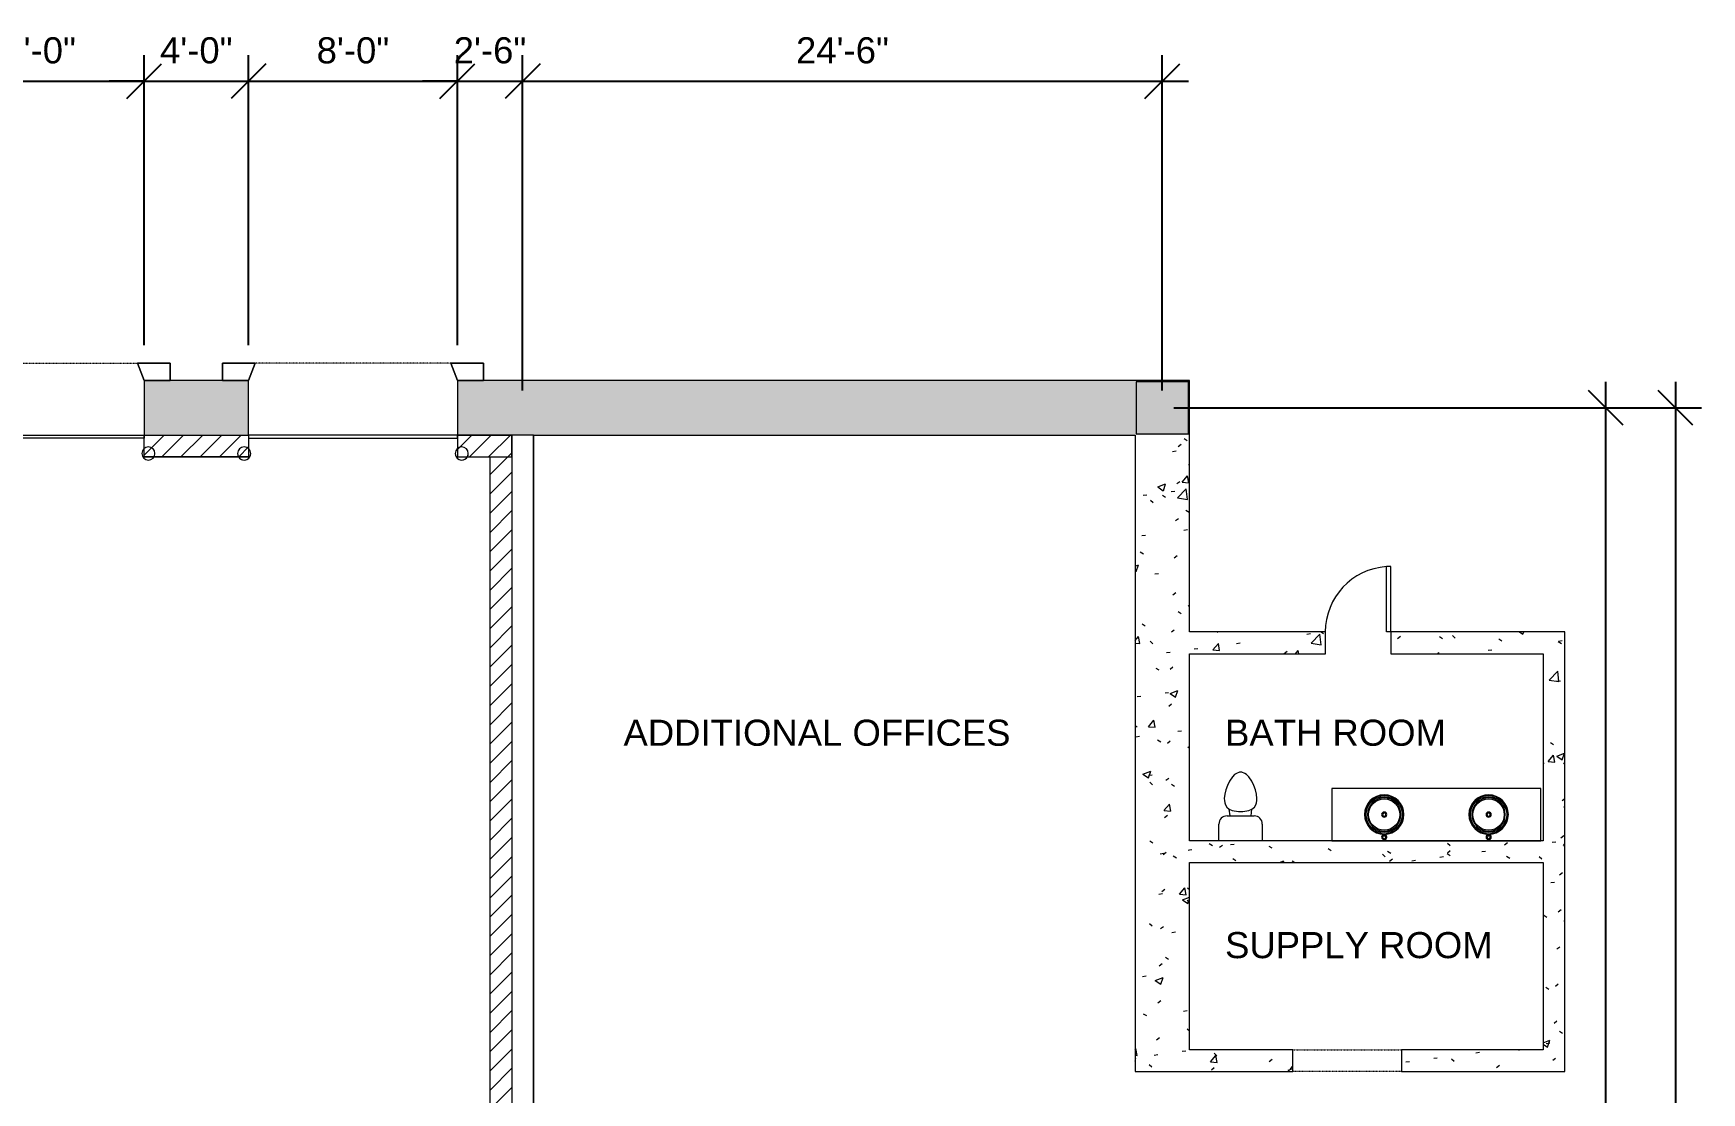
# Model space of a CAD drawing. Header units: inches. Extents: x 1913 to 24953, y -2945 to 1064.
# Drawn here: x 15982 to 16749, y 255 to 741 of the extents above; entities that cross this region are included whole.
import ezdxf

# ---------------------------------------------------------------- set-up
doc = ezdxf.new("R2010")
doc.units = ezdxf.units.IN
doc.header["$MEASUREMENT"] = 0
doc.linetypes.add('Overhead', pattern=[0.15625, 0.09375, -0.0625])
doc.linetypes.add('Overhead 1_16_', pattern=[0.101562, 0.0625, -0.039062])
for name, color, linetype, lineweight in [('A-ANNO-DIMS', 211, 'Continuous', 9), ('A-COLS', 52, 'Continuous', 9), ('A-DOOR', 31, 'Continuous', 13), ('A-FLOR-OVHD', 1, 'Overhead 1_16_', 9), ('A-GENM', 13, 'Continuous', 9), ('A-WALL', 113, 'Continuous', 13), ('A-WALL-PATT', 111, 'Continuous', 50), ('G-ANNO-TEXT', 231, 'Continuous', 9), ('P-SANR-FIXT', 6, 'Continuous', 9)]:
    doc.layers.add(name, color=color, linetype=linetype, lineweight=lineweight)
doc.styles.add('Arial', font='arial.ttf', dxfattribs={"height": 12})
doc.dimstyles.new('Linear_-_3_32__Arial', dxfattribs={"dimscale": 12, "dimtxt": 12.243113, "dimasz": 1.333333, "dimexe": 1, "dimexo": 0.666667, "dimgap": 0.666667, "dimtad": 1, "dimdec": 5, "dimrnd": 0.03125, "dimzin": 1, "dimdsep": 46, "dimlunit": 4, "dimtxsty": 'Arial', "dimblk1": 'OBLIQUE', "dimblk2": 'OBLIQUE', "dimsah": 1, "dimcen": 0.09, "dimdle": 1, "dimazin": 0, "dimtfac": 1, "dimtdec": 4, "dimtix": 1, "dimtmove": 0, "dimatfit": 3, "dimfxl": 1, "dimtvp": 1, "dimtfill": 1, "dimfrac": 2, "dimtolj": 1, "dimtzin": 0, "dimarcsym": 2})
pattern_1 = [(50, (15633.552, 194.942), (36.72335, -3.213), [3.84, -42.24]), (355, (15633.552, 194.94), (-7.1044, 38.5127), [3.072, -33.792]), (100.451, (15636.612, 194.674), (29.6202, 35.2996), [3.263, -35.898]), (46.184, (15633.552, 205.18), (54.6425, -8.4752), [5.76, -63.36]), (96.636, (15638.106, 204.476), (47.854, 49.8752), [4.895, -53.848]), (351.184, (15633.55, 205.18), (47.8553, 49.8749), [4.608, -50.688]), (21, (15638.672, 202.622), (30.5613, -20.614), [3.84, -42.24]), (326, (15638.672, 202.62), (12.4577, 37.1283), [3.072, -33.792]), (71.451, (15641.22, 200.904), (43.02, 16.5135), [3.263, -35.898]), (37.5, (15633.552, 194.942), (0.6228, 17.04428), [1.69, -31.693, 1.69, -32.614, -33.92]), (37.5, (15633.552, 194.942), (0.6228, 17.04428), [-67.686, 1.69, -32.23]), (7.5, (15633.552, 194.942), (13.4694, 20.19387), [1.69, -17.869, 1.69, -30.925, -12.928]), (7.5, (15633.552, 194.942), (13.4694, 20.19387), [-52.173, 1.69, -11.238]), (327.5, (15622.134, 194.942), (27.33168, -1.15522), [1.69, -11.11, 1.69, -38.246, -52.992]), (327.5, (15622.134, 194.942), (27.33168, -1.15522), [-52.736, 1.69, -51.302]), (317.5, (15617.014, 194.942), (29.85903, 5.125), [1.69, -14.95, 1.69, -24.832, -37.632]), (317.5, (15617.014, 194.942), (29.85903, 5.125), [-43.162, 1.69, -35.942])]

# ---------------------------------------------------------------- blocks, each defined once
blk = doc.blocks.new('Sectional_Overhead_Dock_Door_and_Seal_3876 - 9_-0_W x 10_-0_H-485933-FloorPlan')
at = {"layer": 'A-DOOR', "lineweight": 20}
for p, q in [((48, 14), (-48, 14)), ((-48, 14), (-48, 12.5)), ((-48, 12.5), (48, 12.5)), ((48, 12.5), (48, 14))]:
    blk.add_line(p, q, dxfattribs=at)
at = {"layer": 'A-DOOR'}
for p, q in [((-60, -12.5), (-48, -12.5)), ((-60, -20.5), (-60, -12.5)), ((-60, -12.5), (-60, -20.5)), ((-48, -12.5), (-60, -12.5)), ((-60, -12.5), (-60, -12.5)), ((-48, -12.5), (-45, -20.5)), ((-45, -20.5), (-48, -12.5)), ((-48, -12.5), (-48, -12.5)), ((45, -20.5), (48, -12.5)), ((48, -12.5), (45, -20.5)), ((48, -12.5), (60, -12.5)), ((60, -12.5), (48, -12.5)), ((48, -12.5), (48, -12.5)), ((60, -12.5), (60, -20.5)), ((60, -20.5), (60, -12.5)), ((60, -12.5), (60, -12.5)), ((-45, -20.5), (-60, -20.5)), ((-60, -20.5), (-45, -20.5)), ((-60, -20.5), (-60, -20.5)), ((-45, -20.5), (-45, -20.5)), ((60, -20.5), (45, -20.5)), ((45, -20.5), (60, -20.5)), ((45, -20.5), (45, -20.5)), ((60, -20.5), (60, -20.5))]:
    blk.add_line(p, q, dxfattribs=at)
at = {"layer": 'A-DOOR', "linetype": 'Overhead'}
blk.add_line((-45, -20.5), (45, -20.5), dxfattribs=at)
at = {"layer": 'A-DOOR'}
for centre, start, end in [((-50, 21), 0, 180), ((-50, 21), 0, 180), ((-50, 21), 360, 180), ((50, 21), 0, 180), ((50, 21), 0, 180), ((50, 21), 360, 180), ((-50, 21), 180, 0), ((-50, 21), 180, 360), ((-50, 21), 180, 360), ((50, 21), 180, 0), ((50, 21), 180, 360), ((50, 21), 180, 360)]:
    blk.add_arc(centre, 3, start, end, dxfattribs=at)
blk = doc.blocks.new('Single-Flush - 30_ x 80_-480269-FloorPlan')
at = {"layer": 'A-DOOR', "lineweight": 20}
for p, q in [((13, 5), (13, 35)), ((15, 35), (13, 35)), ((15, 5), (15, 35)), ((15, 5), (13, 5))]:
    blk.add_line(p, q, dxfattribs=at)
at = {"layer": 'A-DOOR', "lineweight": 9}
blk.add_arc((15, 5), 30.07, 93.81407, 180, dxfattribs=at)
blk = doc.blocks.new('Specialty_Sinks_and_Vanity_15366 - 8_-0_ x 2_-0_ x 2_-10_ Double-Sink Vanity-480311-FloorPlan')
at = {"layer": 'A-GENM'}
for p, q in [((48, 29), (-48, 29)), ((-48, 29), (-48, 5)), ((-48, 29), (-48, 29)), ((48, 5), (48, 29)), ((48, 29), (48, 29)), ((-48, 5), (48, 5)), ((-48, 5), (-48, 5)), ((-24.49, 7.13), (-24.49, 7.39)), ((-24.45, 7.13), (-24.49, 7.13)), ((-24.45, 7.13), (-24.45, 7.41)), ((-24.43, 7.13), (-24.45, 7.13)), ((-24.43, 7.13), (-24.43, 7.43)), ((-24.31, 7.13), (-24.43, 7.13)), ((-24.42, 7.13), (-24.42, 7.44)), ((-24.37, 7.13), (-24.42, 7.13)), ((-24.39, 7.13), (-24.39, 7.45)), ((-24.37, 7.46), (-24.37, 7.13)), ((-24.32, 7.13), (-24.37, 7.13)), ((-24.35, 7.13), (-24.35, 7.48)), ((-24.32, 7.13), (-24.32, 7.49)), ((-24.31, 7.13), (-24.31, 7.49)), ((-24.29, 7.13), (-24.31, 7.13)), ((-24.3, 5.95), (-24.3, 5.95)), ((-24.3, 5.86), (-24.3, 5.86)), ((-24.29, 7.13), (-24.29, 7.5)), ((-24.25, 7.13), (-24.29, 7.13)), ((-24.26, 5.98), (-24.26, 5.98)), ((-24.25, 7.51), (-24.25, 7.51)), ((-24.25, 7.13), (-24.25, 7.51)), ((-24.25, 7.51), (-24.25, 7.13)), ((-24.2, 7.13), (-24.25, 7.13)), ((-24.25, 7.13), (-24.25, 7.13)), ((-24.2, 7.53), (-24.2, 7.53)), ((-24.2, 7.13), (-24.2, 7.53)), ((-24.2, 7.13), (-24.2, 7.53)), ((-24.17, 7.13), (-24.2, 7.13)), ((-24.2, 7.13), (-24.2, 7.13)), ((-24.17, 7.54), (-24.17, 7.54)), ((-24.17, 7.13), (-24.17, 7.54)), ((-24.17, 7.13), (-24.17, 7.54)), ((-24.11, 7.13), (-24.17, 7.13)), ((-24.17, 7.13), (-24.17, 7.13)), ((-24.11, 7.55), (-24.11, 7.55)), ((-24.11, 7.13), (-24.11, 7.55)), ((-24.11, 7.13), (-24.11, 7.13)), ((-24.08, 7.55), (-24.08, 7.55)), ((-24.08, 7.13), (-24.08, 7.55)), ((-23.94, 7.13), (-24.08, 7.13)), ((-24.08, 7.13), (-24.08, 7.13)), ((-23.97, 7.55), (-23.97, 7.55)), ((-23.97, 7.13), (-23.97, 7.13)), ((-23.94, 7.55), (-23.94, 7.55)), ((-23.94, 7.13), (-23.94, 7.55)), ((-23.94, 7.13), (-23.94, 7.13)), ((-23.91, 7.55), (-23.91, 7.55)), ((-23.91, 7.55), (-23.91, 7.55)), ((-23.91, 7.55), (-23.91, 7.55)), ((-23.91, 7.55), (-23.91, 7.13)), ((-23.91, 7.13), (-23.91, 7.55)), ((-23.91, 7.13), (-23.91, 7.55)), ((-23.91, 7.13), (-23.91, 7.13)), ((-23.8, 7.13), (-23.91, 7.13)), ((-23.91, 7.13), (-23.91, 7.13)), ((-23.8, 7.13), (-23.91, 7.13)), ((-23.91, 7.13), (-23.91, 7.13)), ((-23.77, 7.13), (-23.91, 7.13)), ((-23.8, 7.53), (-23.8, 7.53)), ((-23.8, 7.53), (-23.8, 7.53)), ((-23.8, 7.13), (-23.8, 7.53)), ((-23.8, 7.13), (-23.8, 7.53)), ((-23.8, 7.13), (-23.8, 7.13)), ((-23.8, 7.13), (-23.8, 7.13)), ((-23.77, 7.52), (-23.77, 7.52)), ((-23.77, 7.13), (-23.77, 7.52)), ((-23.77, 7.13), (-23.77, 7.13)), ((-23.75, 5.95), (-23.75, 5.95)), ((-23.75, 5.86), (-23.75, 5.86)), ((-23.74, 7.51), (-23.74, 7.13)), ((-23.71, 7.5), (-23.71, 7.13)), ((-23.55, 7.13), (-23.62, 7.13)), ((-23.62, 7.13), (-23.62, 7.13)), ((-23.58, 7.13), (-23.62, 7.13)), ((-23.62, 7.13), (-23.62, 7.13)), ((-23.58, 7.44), (-23.58, 7.44)), ((-23.58, 7.13), (-23.58, 7.44)), ((-23.58, 7.13), (-23.58, 7.13)), ((-23.55, 7.42), (-23.55, 7.42)), ((-23.55, 7.42), (-23.55, 7.13)), ((-23.55, 7.13), (-23.55, 7.13)), ((23.51, 7.13), (23.51, 7.39)), ((23.55, 7.13), (23.51, 7.13)), ((23.55, 7.13), (23.55, 7.41)), ((23.57, 7.13), (23.55, 7.13)), ((23.57, 7.13), (23.57, 7.43)), ((23.69, 7.13), (23.57, 7.13)), ((23.58, 7.13), (23.58, 7.44)), ((23.63, 7.13), (23.58, 7.13)), ((23.61, 7.13), (23.61, 7.45)), ((23.63, 7.46), (23.63, 7.13)), ((23.68, 7.13), (23.63, 7.13)), ((23.65, 7.13), (23.65, 7.48)), ((23.68, 7.13), (23.68, 7.49)), ((23.69, 7.13), (23.69, 7.49)), ((23.71, 7.13), (23.69, 7.13)), ((23.7, 5.95), (23.7, 5.95)), ((23.7, 5.86), (23.7, 5.86)), ((23.71, 7.13), (23.71, 7.5)), ((23.75, 7.13), (23.71, 7.13)), ((23.74, 5.98), (23.74, 5.98)), ((23.75, 7.51), (23.75, 7.51)), ((23.75, 7.13), (23.75, 7.51)), ((23.75, 7.51), (23.75, 7.13)), ((23.8, 7.13), (23.75, 7.13)), ((23.75, 7.13), (23.75, 7.13)), ((23.8, 7.53), (23.8, 7.53)), ((23.8, 7.13), (23.8, 7.53)), ((23.8, 7.13), (23.8, 7.53)), ((23.83, 7.13), (23.8, 7.13)), ((23.8, 7.13), (23.8, 7.13)), ((23.83, 7.54), (23.83, 7.54)), ((23.83, 7.13), (23.83, 7.54)), ((23.83, 7.13), (23.83, 7.54)), ((23.89, 7.13), (23.83, 7.13)), ((23.83, 7.13), (23.83, 7.13)), ((23.89, 7.55), (23.89, 7.55)), ((23.89, 7.13), (23.89, 7.55)), ((23.89, 7.13), (23.89, 7.13)), ((23.92, 7.55), (23.92, 7.55)), ((23.92, 7.13), (23.92, 7.55)), ((24.06, 7.13), (23.92, 7.13)), ((23.92, 7.13), (23.92, 7.13)), ((24.03, 7.55), (24.03, 7.55)), ((24.03, 7.13), (24.03, 7.13)), ((24.06, 7.55), (24.06, 7.55)), ((24.06, 7.13), (24.06, 7.55)), ((24.06, 7.13), (24.06, 7.13)), ((24.09, 7.55), (24.09, 7.55)), ((24.09, 7.55), (24.09, 7.55)), ((24.09, 7.55), (24.09, 7.55)), ((24.09, 7.55), (24.09, 7.13)), ((24.09, 7.13), (24.09, 7.55)), ((24.09, 7.13), (24.09, 7.55)), ((24.09, 7.13), (24.09, 7.13)), ((24.2, 7.13), (24.09, 7.13)), ((24.09, 7.13), (24.09, 7.13)), ((24.2, 7.13), (24.09, 7.13)), ((24.09, 7.13), (24.09, 7.13)), ((24.23, 7.13), (24.09, 7.13)), ((24.2, 7.53), (24.2, 7.53)), ((24.2, 7.53), (24.2, 7.53)), ((24.2, 7.13), (24.2, 7.53)), ((24.2, 7.13), (24.2, 7.53)), ((24.2, 7.13), (24.2, 7.13)), ((24.2, 7.13), (24.2, 7.13)), ((24.23, 7.52), (24.23, 7.52)), ((24.23, 7.13), (24.23, 7.52)), ((24.23, 7.13), (24.23, 7.13)), ((24.25, 5.95), (24.25, 5.95)), ((24.25, 5.86), (24.25, 5.86)), ((24.26, 7.51), (24.26, 7.13)), ((24.29, 7.5), (24.29, 7.13)), ((24.45, 7.13), (24.38, 7.13)), ((24.38, 7.13), (24.38, 7.13)), ((24.42, 7.13), (24.38, 7.13)), ((24.38, 7.13), (24.38, 7.13)), ((24.42, 7.44), (24.42, 7.44)), ((24.42, 7.13), (24.42, 7.44)), ((24.42, 7.13), (24.42, 7.13)), ((24.45, 7.42), (24.45, 7.42)), ((24.45, 7.42), (24.45, 7.13)), ((24.45, 7.13), (24.45, 7.13)), ((48, 5), (48, 5))]:
    blk.add_line(p, q, dxfattribs=at)
at = {"layer": 'A-GENM', "lineweight": 20}
for p, q in [((-24.3, 5.95), (-24.3, 5.86)), ((-23.75, 5.86), (-23.75, 5.95)), ((23.7, 5.95), (23.7, 5.86)), ((24.25, 5.86), (24.25, 5.95))]:
    blk.add_line(p, q, dxfattribs=at)
at = {"layer": 'A-GENM', "flags": 128}
for points in [[(-24, 7.89), (-24.83, 7.54), (-25.14, 6.69), (-24.74, 5.88), (-24, 5.61)], [(-24, 5.61), (-23.17, 5.96), (-22.86, 6.81), (-23.26, 7.62), (-24, 7.89)], [(24, 7.89), (23.17, 7.54), (22.86, 6.69), (23.26, 5.88), (24, 5.61)], [(24, 5.61), (24.83, 5.96), (25.14, 6.81), (24.74, 7.62), (24, 7.89)], [(-24.45, 7.41), (-24.44, 7.42), (-24.43, 7.43)], [(-24.42, 7.44), (-24.4, 7.45), (-24.37, 7.46)], [(-24.37, 7.46), (-24.35, 7.48), (-24.32, 7.49)], [(-24.31, 7.49), (-24.3, 7.5), (-24.29, 7.5)], [(23.55, 7.41), (23.56, 7.42), (23.57, 7.43)], [(23.58, 7.44), (23.6, 7.45), (23.63, 7.46)], [(23.63, 7.46), (23.65, 7.48), (23.68, 7.49)], [(23.69, 7.49), (23.7, 7.5), (23.71, 7.5)]]:
    blk.add_lwpolyline(points, dxfattribs=at)
at = {"layer": 'A-GENM'}
for centre, radius, start, end in [((-24, 17.06), 8.78, 0, 180), ((-24, 17.06), 7.67, 360, 180), ((24, 17.06), 8.78, 0, 180), ((24, 17.06), 7.67, 360, 180), ((-24, 17.06), 8.78, 180, 360), ((-24, 17.06), 7.67, 180, 360), ((24, 17.06), 8.78, 180, 360), ((24, 17.06), 7.67, 180, 360), ((-24, 6.75), 1.18, 360, 180), ((24, 6.75), 1.18, 360, 180), ((-24, 6.75), 1.18, 180, 360), ((-24, 6.75), 0.805, 124.313, 127.29447), ((-24, 6.75), 0.805, 112.52953, 122.59973), ((-24, 6.75), 0.805, 108.42208, 110.99049), ((-24, 6.75), 0.805, 104.3583, 108.42208), ((-24, 6.75), 0.805, 102.05552, 104.3583), ((-24, 6.75), 0.805, 98.09586, 102.05552), ((-24, 6.75), 0.805, 90, 95.83731), ((-24, 6.75), 0.805, 85.78606, 90), ((-24, 6.75), 0.805, 73.27422, 83.53442), ((-24, 6.75), 0.805, 75.60142, 83.53442), ((-24, 6.75), 0.805, 75.60142, 83.53442), ((-24, 6.75), 0.805, 55.82864, 61.72932), ((-24, 6.75), 0.805, 58.49692, 61.72932), ((24, 6.75), 1.18, 180, 360), ((24, 6.75), 0.805, 124.313, 127.29447), ((24, 6.75), 0.805, 112.52953, 122.59973), ((24, 6.75), 0.805, 108.42208, 110.99049), ((24, 6.75), 0.805, 104.3583, 108.42208), ((24, 6.75), 0.805, 102.05552, 104.3583), ((24, 6.75), 0.805, 98.09586, 102.05552), ((24, 6.75), 0.805, 90, 95.83731), ((24, 6.75), 0.805, 85.78606, 90), ((24, 6.75), 0.805, 73.27422, 83.53442), ((24, 6.75), 0.805, 75.60142, 83.53442), ((24, 6.75), 0.805, 75.60142, 83.53442), ((24, 6.75), 0.805, 55.82864, 61.72932), ((24, 6.75), 0.805, 58.49692, 61.72932)]:
    blk.add_arc(centre, radius, start, end, dxfattribs=at)
at = {"layer": 'A-GENM', "lineweight": 20}
for centre, radius, start, end in [((-24, 6.75), 0.805, 90, 270), ((-24.27, 5.95), 0.03, 73.47523, 180.80022), ((-24.27, 5.86), 0.03, 180.78924, 257.81313), ((-24.02, 6.98), 1.18, 257.81313, 282.18687), ((-24.02, 6.76), 0.81, 253.18966, 286.80022), ((-24, 6.75), 0.805, 270, 90), ((-23.78, 5.95), 0.03, 359.19978, 106.80022), ((-23.78, 5.86), 0.03, 282.18687, 359.21076), ((24, 6.75), 0.805, 90, 270), ((23.73, 5.95), 0.03, 73.47523, 180.80022), ((23.73, 5.86), 0.03, 180.78924, 257.81313), ((23.98, 6.98), 1.18, 257.81313, 282.18687), ((23.98, 6.76), 0.81, 253.18966, 286.80022), ((24, 6.75), 0.805, 270, 90), ((24.22, 5.95), 0.03, 359.19978, 106.80022), ((24.22, 5.86), 0.03, 282.18687, 359.21076)]:
    blk.add_arc(centre, radius, start, end, dxfattribs=at)
at = {"layer": 'A-GENM'}
for points, knots in [([(-23.62, 7.46), (-23.63, 7.47), (-23.66, 7.48), (-23.68, 7.49), (-23.7, 7.5), (-23.71, 7.5), (-23.72, 7.5), (-23.73, 7.51), (-23.73, 7.51), (-23.74, 7.51), (-23.74, 7.51), (-23.74, 7.51), (-23.73, 7.51), (-23.73, 7.51), (-23.72, 7.51), (-23.72, 7.5), (-23.71, 7.5), (-23.7, 7.5), (-23.68, 7.49), (-23.66, 7.48), (-23.64, 7.47), (-23.62, 7.46)], [0, 0, 0, 0, 0.111111, 0.222222, 0.25, 0.277778, 0.333333, 0.388889, 0.444444, 0.479167, 0.513889, 0.548611, 0.583333, 0.618056, 0.652778, 0.6875, 0.722222, 0.756944, 0.791667, 0.861111, 1, 1, 1, 1]), ([(-23.62, 7.46), (-23.63, 7.46), (-23.65, 7.47), (-23.67, 7.48), (-23.68, 7.49), (-23.69, 7.49), (-23.69, 7.49), (-23.7, 7.5), (-23.7, 7.5), (-23.7, 7.5), (-23.71, 7.5), (-23.71, 7.5), (-23.7, 7.5), (-23.7, 7.5), (-23.7, 7.5), (-23.69, 7.49), (-23.69, 7.49), (-23.68, 7.49), (-23.68, 7.49), (-23.67, 7.48), (-23.65, 7.47), (-23.63, 7.47), (-23.62, 7.46)], [0, 0, 0, 0, 0.111111, 0.222222, 0.25, 0.277778, 0.333333, 0.361111, 0.388889, 0.444444, 0.479167, 0.513889, 0.548611, 0.583333, 0.618056, 0.652778, 0.6875, 0.722222, 0.756944, 0.791667, 0.861111, 1, 1, 1, 1]), ([(24.38, 7.46), (24.37, 7.47), (24.34, 7.48), (24.32, 7.49), (24.3, 7.5), (24.29, 7.5), (24.28, 7.5), (24.27, 7.51), (24.27, 7.51), (24.26, 7.51), (24.26, 7.51), (24.26, 7.51), (24.27, 7.51), (24.27, 7.51), (24.28, 7.51), (24.28, 7.5), (24.29, 7.5), (24.3, 7.5), (24.32, 7.49), (24.34, 7.48), (24.36, 7.47), (24.38, 7.46)], [0, 0, 0, 0, 0.111111, 0.222222, 0.25, 0.277778, 0.333333, 0.388889, 0.444444, 0.479167, 0.513889, 0.548611, 0.583333, 0.618056, 0.652778, 0.6875, 0.722222, 0.756944, 0.791667, 0.861111, 1, 1, 1, 1]), ([(24.38, 7.46), (24.37, 7.46), (24.35, 7.47), (24.33, 7.48), (24.32, 7.49), (24.31, 7.49), (24.31, 7.49), (24.3, 7.5), (24.3, 7.5), (24.3, 7.5), (24.29, 7.5), (24.29, 7.5), (24.3, 7.5), (24.3, 7.5), (24.3, 7.5), (24.31, 7.49), (24.31, 7.49), (24.32, 7.49), (24.32, 7.49), (24.33, 7.48), (24.35, 7.47), (24.37, 7.47), (24.38, 7.46)], [0, 0, 0, 0, 0.111111, 0.222222, 0.25, 0.277778, 0.333333, 0.361111, 0.388889, 0.444444, 0.479167, 0.513889, 0.548611, 0.583333, 0.618056, 0.652778, 0.6875, 0.722222, 0.756944, 0.791667, 0.861111, 1, 1, 1, 1])]:
    blk.add_open_spline(points, degree=3, knots=knots, dxfattribs=at)
at = {"layer": 'P-SANR-FIXT'}
for centre, radius in [((-24, 17.06), 8.31), ((-24, 17.06), 7.2), ((24, 17.06), 8.31), ((24, 17.06), 7.2)]:
    blk.add_circle(centre, radius, dxfattribs=at)
for centre, radius, start, end in [((-24, 17.06), 9.06, 360, 180), ((24, 17.06), 9.06, 360, 180), ((-24, 17.06), 9.06, 180, 360), ((-24, 17.06), 1.18, 360, 180), ((-24, 17.06), 1.18, 180, 360), ((-24, 17.06), 0.768, 360, 180), ((-24, 17.06), 0.768, 180, 360), ((24, 17.06), 9.06, 180, 360), ((24, 17.06), 1.18, 360, 180), ((24, 17.06), 1.18, 180, 360), ((24, 17.06), 0.768, 360, 180), ((24, 17.06), 0.768, 180, 360)]:
    blk.add_arc(centre, radius, start, end, dxfattribs=at)
blk = doc.blocks.new('Toilet-Domestic-3D - Toilet-Domestic-3D-481192-FloorPlan')
at = {"layer": 'P-SANR-FIXT'}
for p, q in [((-9.98, 19.48), (9.98, 19.48)), ((-9.98, 11.75), (-9.98, 19.48)), ((9.98, 19.48), (9.98, 11.75)), ((6.25, 8.02), (-6.25, 8.02)), ((-4.86, 8.02), (-5.21, 5)), ((4.86, 8.02), (5.21, 5)), ((-7.41, 1), (-7.5, 0)), ((-7.5, 0), (-7.33, -1.99)), ((-7.24, 2), (-7.41, 1)), ((-6.97, 3), (-7.24, 2)), ((-6.4, 4), (-6.97, 3)), ((-5.21, 5), (-6.4, 4)), ((-3.84, 5.5), (-5.21, 5)), ((-1, 6), (-3.84, 5.5)), ((1, 6), (-1, 6)), ((3.84, 5.5), (1, 6)), ((5.21, 5), (3.84, 5.5)), ((6.4, 4), (5.21, 5)), ((6.97, 3), (6.4, 4)), ((7.24, 2), (6.97, 3)), ((7.41, 1), (7.24, 2)), ((7.33, -1.99), (7.5, 0)), ((7.5, 0), (7.41, 1)), ((-7.33, -1.99), (-6.79, -4)), ((-6.79, -4), (-6.06, -6)), ((-6.06, -6), (-5.13, -8)), ((5.13, -8), (6.06, -6)), ((6.06, -6), (6.79, -4)), ((6.79, -4), (7.33, -1.99)), ((-5.13, -8), (-3.74, -10)), ((-3.74, -10), (-2.74, -11)), ((-2.74, -11), (-1.87, -11.5)), ((-1.87, -11.5), (-0.5, -12)), ((-0.5, -12), (0.5, -12)), ((0.5, -12), (1.87, -11.5)), ((1.87, -11.5), (2.74, -11)), ((2.74, -11), (3.74, -10)), ((3.74, -10), (5.13, -8))]:
    blk.add_line(p, q, dxfattribs=at)
for centre, start, end in [((-6.25, 11.75), 180, 270), ((6.25, 11.75), 270, 360)]:
    blk.add_arc(centre, 3.73, start, end, dxfattribs=at)
blk = doc.blocks.new('Sectional_Overhead_Dock_Door_and_Seal_3876 - 9_-0_W x 10_-0_H-486033-FloorPlan')
at = {"layer": 'A-DOOR'}
for p, q in [((-45, 20.5), (-60, 20.5)), ((-60, 20.5), (-60, 12.5)), ((-60, 20.5), (-45, 20.5)), ((-60, 12.5), (-60, 20.5)), ((-60, 20.5), (-60, 20.5)), ((-48, 12.5), (-45, 20.5)), ((-45, 20.5), (-48, 12.5)), ((-45, 20.5), (-45, 20.5)), ((60, 20.5), (45, 20.5)), ((45, 20.5), (48, 12.5)), ((48, 12.5), (45, 20.5)), ((45, 20.5), (60, 20.5)), ((45, 20.5), (45, 20.5)), ((60, 12.5), (60, 20.5)), ((60, 20.5), (60, 12.5)), ((60, 20.5), (60, 20.5)), ((-60, 12.5), (-48, 12.5)), ((-48, 12.5), (-60, 12.5)), ((-60, 12.5), (-60, 12.5)), ((-48, 12.5), (-48, 12.5)), ((48, 12.5), (60, 12.5)), ((60, 12.5), (48, 12.5)), ((48, 12.5), (48, 12.5)), ((60, 12.5), (60, 12.5))]:
    blk.add_line(p, q, dxfattribs=at)
at = {"layer": 'A-DOOR', "linetype": 'Overhead'}
blk.add_line((-45, 20.5), (45, 20.5), dxfattribs=at)
at = {"layer": 'A-DOOR', "lineweight": 20}
for p, q in [((-48, -14), (-48, -12.5)), ((-48, -12.5), (48, -12.5)), ((48, -14), (-48, -14)), ((48, -12.5), (48, -14))]:
    blk.add_line(p, q, dxfattribs=at)
at = {"layer": 'A-DOOR'}
for centre, start, end in [((-50, -21), 0, 180), ((-50, -21), 0, 180), ((-50, -21), 360, 180), ((-50, -21), 180, 360), ((-50, -21), 180, 360), ((-50, -21), 180, 360), ((50, -21), 0, 180), ((50, -21), 0, 180), ((50, -21), 360, 180), ((50, -21), 180, 360), ((50, -21), 180, 360), ((50, -21), 180, 360)]:
    blk.add_arc(centre, 3, start, end, dxfattribs=at)
blk = doc.blocks.new('_Oblique')
at = {"color": 0, "linetype": 'ByBlock', "lineweight": -2}
blk.add_line((-0.5, -0.5), (0.5, 0.5), dxfattribs=at)
blk = doc.blocks.new('*D324')
at = {"layer": 'A-ANNO-DIMS', "color": 0, "lineweight": -2, "transparency": 16777216}
for p, q in [((16737.05, 581.29), (16737.05, -1746.71)), ((16506.43, 569.29), (16749.05, 569.29)), ((16509.15, -1734.71), (16749.05, -1734.71))]:
    blk.add_line(p, q, dxfattribs=at)
at = {"layer": 'Defpoints', "color": 0, "lineweight": 0, "transparency": 16777216}
for p in [(16498.43, 569.29), (16501.15, -1734.71), (16737.05, -1734.71)]:
    blk.add_point(p, dxfattribs=at)
at = {"layer": 'A-ANNO-DIMS', "color": 0, "lineweight": -2, "transparency": 16777216, "xscale": 16, "yscale": 16, "zscale": 16}
for p, rotation in [((16737.05, 569.29), 90), ((16737.05, -1734.71), 270)]:
    blk.add_blockref('_Oblique', p, dxfattribs=dict(at, rotation=rotation))
at = {"layer": 'A-ANNO-DIMS', "color": 0, "lineweight": 0, "transparency": 16777216, "insert": (16722.92, -582.71), "char_height": 12, "width": 73.4587, "attachment_point": 5, "rotation": 90, "style": 'Arial'}
blk.add_mtext('\\A1;192\'-0"', dxfattribs=at)
blk = doc.blocks.new('*D390')
at = {"layer": 'A-ANNO-DIMS', "color": 0, "lineweight": -2, "transparency": 16777216}
for p, q in [((16705.05, -282.71), (16705.05, 581.29)), ((16509.15, 569.29), (16717.05, 569.29)), ((16674.23, -270.71), (16717.05, -270.71))]:
    blk.add_line(p, q, dxfattribs=at)
at = {"layer": 'Defpoints', "color": 0, "lineweight": 0, "transparency": 16777216}
for p in [(16501.15, 569.29), (16705.05, 569.29), (16666.23, -270.71)]:
    blk.add_point(p, dxfattribs=at)
at = {"layer": 'A-ANNO-DIMS', "color": 0, "lineweight": -2, "transparency": 16777216, "xscale": 16, "yscale": 16, "zscale": 16}
for p, rotation in [((16705.05, 569.29), 90), ((16705.05, -270.71), 270)]:
    blk.add_blockref('_Oblique', p, dxfattribs=dict(at, rotation=rotation))
at = {"layer": 'A-ANNO-DIMS', "color": 0, "lineweight": 0, "transparency": 16777216, "insert": (16690.92, 149.29), "char_height": 12, "width": 62.3834, "attachment_point": 5, "rotation": 90, "style": 'Arial'}
blk.add_mtext('\\A1;70\'-0"', dxfattribs=at)
blk = doc.blocks.new('*D409')
at = {"layer": 'A-ANNO-DIMS', "color": 0, "lineweight": -2, "transparency": 16777216}
for p, q in [((15937.15, 598.04), (15937.15, 731.39)), ((16033.15, 598.04), (16033.15, 731.39)), ((15925.15, 719.39), (16045.15, 719.39))]:
    blk.add_line(p, q, dxfattribs=at)
at = {"layer": 'Defpoints', "color": 0, "lineweight": 0, "transparency": 16777216}
for p in [(16033.15, 719.39), (15937.15, 590.04), (16033.15, 590.04)]:
    blk.add_point(p, dxfattribs=at)
at = {"layer": 'A-ANNO-DIMS', "color": 0, "lineweight": -2, "transparency": 16777216, "xscale": 16, "yscale": 16, "zscale": 16, "rotation": 180}
blk.add_blockref('_Oblique', (15937.15, 719.39), dxfattribs=at)
at = {"layer": 'A-ANNO-DIMS', "color": 0, "lineweight": -2, "transparency": 16777216, "xscale": 16, "yscale": 16, "zscale": 16}
blk.add_blockref('_Oblique', (16033.15, 719.39), dxfattribs=at)
at = {"layer": 'A-ANNO-DIMS', "color": 0, "lineweight": 0, "transparency": 16777216, "insert": (15985.15, 733.52), "char_height": 12, "width": 51.3081, "attachment_point": 5, "style": 'Arial'}
blk.add_mtext('\\A1;8\'-0"', dxfattribs=at)
blk = doc.blocks.new('*D410')
at = {"layer": 'A-ANNO-DIMS', "color": 0, "lineweight": -2, "transparency": 16777216}
for p, q in [((16033.15, 598.04), (16033.15, 731.39)), ((16081.15, 598.04), (16081.15, 731.39)), ((16033.15, 719.39), (16017.15, 719.39)), ((16033.15, 719.39), (16081.15, 719.39)), ((16081.15, 719.39), (16097.15, 719.39))]:
    blk.add_line(p, q, dxfattribs=at)
at = {"layer": 'Defpoints', "color": 0, "lineweight": 0, "transparency": 16777216}
for p in [(16081.15, 719.39), (16033.15, 590.04), (16081.15, 590.04)]:
    blk.add_point(p, dxfattribs=at)
at = {"layer": 'A-ANNO-DIMS', "color": 0, "lineweight": -2, "transparency": 16777216, "xscale": 16, "yscale": 16, "zscale": 16}
blk.add_blockref('_Oblique', (16033.15, 719.39), dxfattribs=at)
at = {"layer": 'A-ANNO-DIMS', "color": 0, "lineweight": -2, "transparency": 16777216, "xscale": 16, "yscale": 16, "zscale": 16, "rotation": 180}
blk.add_blockref('_Oblique', (16081.15, 719.39), dxfattribs=at)
at = {"layer": 'A-ANNO-DIMS', "color": 0, "lineweight": 0, "transparency": 16777216, "insert": (16057.15, 733.52), "char_height": 12, "width": 62.3834, "attachment_point": 5, "style": 'Arial'}
blk.add_mtext('\\A1;4\'-0"', dxfattribs=at)
blk = doc.blocks.new('*D411')
at = {"layer": 'A-ANNO-DIMS', "color": 0, "lineweight": -2, "transparency": 16777216}
for p, q in [((16081.15, 598.04), (16081.15, 731.39)), ((16177.15, 598.04), (16177.15, 731.39)), ((16069.15, 719.39), (16189.15, 719.39))]:
    blk.add_line(p, q, dxfattribs=at)
at = {"layer": 'Defpoints', "color": 0, "lineweight": 0, "transparency": 16777216}
for p in [(16177.15, 719.39), (16081.15, 590.04), (16177.15, 590.04)]:
    blk.add_point(p, dxfattribs=at)
at = {"layer": 'A-ANNO-DIMS', "color": 0, "lineweight": -2, "transparency": 16777216, "xscale": 16, "yscale": 16, "zscale": 16, "rotation": 180}
blk.add_blockref('_Oblique', (16081.15, 719.39), dxfattribs=at)
at = {"layer": 'A-ANNO-DIMS', "color": 0, "lineweight": -2, "transparency": 16777216, "xscale": 16, "yscale": 16, "zscale": 16}
blk.add_blockref('_Oblique', (16177.15, 719.39), dxfattribs=at)
at = {"layer": 'A-ANNO-DIMS', "color": 0, "lineweight": 0, "transparency": 16777216, "insert": (16129.15, 733.52), "char_height": 12, "width": 51.3081, "attachment_point": 5, "style": 'Arial'}
blk.add_mtext('\\A1;8\'-0"', dxfattribs=at)
blk = doc.blocks.new('*D412')
at = {"layer": 'A-ANNO-DIMS', "color": 0, "lineweight": -2, "transparency": 16777216}
for p, q in [((16177.15, 598.04), (16177.15, 731.39)), ((16207.15, 577.29), (16207.15, 731.39)), ((16177.15, 719.39), (16161.15, 719.39)), ((16177.15, 719.39), (16207.15, 719.39)), ((16207.15, 719.39), (16223.15, 719.39))]:
    blk.add_line(p, q, dxfattribs=at)
at = {"layer": 'Defpoints', "color": 0, "lineweight": 0, "transparency": 16777216}
for p in [(16207.15, 719.39), (16177.15, 590.04), (16207.15, 569.29)]:
    blk.add_point(p, dxfattribs=at)
at = {"layer": 'A-ANNO-DIMS', "color": 0, "lineweight": -2, "transparency": 16777216, "xscale": 16, "yscale": 16, "zscale": 16}
blk.add_blockref('_Oblique', (16177.15, 719.39), dxfattribs=at)
at = {"layer": 'A-ANNO-DIMS', "color": 0, "lineweight": -2, "transparency": 16777216, "xscale": 16, "yscale": 16, "zscale": 16, "rotation": 180}
blk.add_blockref('_Oblique', (16207.15, 719.39), dxfattribs=at)
at = {"layer": 'A-ANNO-DIMS', "color": 0, "lineweight": 0, "transparency": 16777216, "insert": (16192.15, 733.52), "char_height": 12, "width": 51.3081, "attachment_point": 5, "style": 'Arial'}
blk.add_mtext('\\A1;2\'-6"', dxfattribs=at)
blk = doc.blocks.new('*D413')
at = {"layer": 'A-ANNO-DIMS', "color": 0, "lineweight": -2, "transparency": 16777216}
for p, q in [((16207.15, 577.29), (16207.15, 731.39)), ((16501.15, 577.29), (16501.15, 731.39)), ((16195.15, 719.39), (16513.15, 719.39))]:
    blk.add_line(p, q, dxfattribs=at)
at = {"layer": 'Defpoints', "color": 0, "lineweight": 0, "transparency": 16777216}
for p in [(16501.15, 719.39), (16207.15, 569.29), (16501.15, 569.29)]:
    blk.add_point(p, dxfattribs=at)
at = {"layer": 'A-ANNO-DIMS', "color": 0, "lineweight": -2, "transparency": 16777216, "xscale": 16, "yscale": 16, "zscale": 16, "rotation": 180}
blk.add_blockref('_Oblique', (16207.15, 719.39), dxfattribs=at)
at = {"layer": 'A-ANNO-DIMS', "color": 0, "lineweight": -2, "transparency": 16777216, "xscale": 16, "yscale": 16, "zscale": 16}
blk.add_blockref('_Oblique', (16501.15, 719.39), dxfattribs=at)
at = {"layer": 'A-ANNO-DIMS', "color": 0, "lineweight": 0, "transparency": 16777216, "insert": (16354.15, 733.52), "char_height": 12, "width": 62.3834, "attachment_point": 5, "style": 'Arial'}
blk.add_mtext('\\A1;24\'-6"', dxfattribs=at)

msp = doc.modelspace()

# ---------------------------------------------------------------- hatches: boundary and pattern name
at = {"lineweight": 0, "ltscale": 0.5}
h = msp.add_hatch(dxfattribs=at)
h.set_pattern_fill('ANSI31', color=256, scale=50)
h.paths.add_polyline_path([(16202.153809, 546.793671), (16192.153809, 546.793671), (16192.153809, -21.706329), (16202.153809, -21.706329)])
h.paths.add_polyline_path([(16202.153809, 556.793671), (16177.153809, 556.793671), (16177.153809, 546.793671), (16202.153809, 546.793671)])
h.paths.add_polyline_path([(16081.153809, 556.793671), (16033.153809, 556.793671), (16033.153809, 546.793671), (16081.153809, 546.793671)])
at = {"layer": 'A-FLOR-OVHD', "lineweight": 0, "true_color": 0x636466}
h = msp.add_hatch(dxfattribs=at)
h.set_pattern_fill('FP_1', color=251, style=0, pattern_type=2)
h.set_pattern_definition(pattern_1)
h.paths.add_polyline_path([(16177.153809, 556.793671), (16177.153809, 581.793671), (16513.653809, 581.793671), (16513.653809, 556.793671), (16488.653809, 556.793671), (16212.153809, 556.793671), (16202.153809, 556.793671)], flags=0)
h.paths.add_polyline_path([(16033.153809, 556.793671), (16033.153809, 581.793671), (16081.153809, 581.793671), (16081.153809, 556.793671)], flags=0)
h.paths.add_polyline_path([(15901.153809, 556.793671), (15901.153809, 581.793671), (15937.153809, 581.793671), (15937.153809, 556.793671)], flags=0)
h.paths.add_polyline_path([(14785.653809, 556.793671), (14785.653809, 581.793671), (15829.153809, 581.793671), (15829.153809, 556.793671), (15654.153809, 556.793671), (15644.153809, 556.793671), (15354.153809, 556.793671), (15344.153809, 556.793671), (14934.153809, 556.793671), (14924.153809, 556.793671)], flags=0)
h = msp.add_hatch(dxfattribs=at)
h.set_pattern_fill('FP_1', color=251, style=0, pattern_type=2)
h.set_pattern_definition(pattern_1)
h.paths.add_polyline_path([(16488.653809, 556.793671), (16513.653809, 556.793671), (16513.653809, 466.293671), (16513.653809, 456.293671), (16513.653809, 370.293671), (16513.653809, 360.293671), (16513.653809, 274.293671), (16513.653809, 264.293671), (16488.653809, 264.293671)], flags=0)
at = {"layer": 'A-WALL-PATT', "lineweight": 0}
h = msp.add_hatch(dxfattribs=at)
h.set_pattern_fill('FP_1', color=256, style=0, pattern_type=2)
h.set_pattern_definition(pattern_1)
h.paths.add_polyline_path([(16576.153809, 466.293671), (16576.153809, 456.293671), (16513.653809, 456.293671), (16513.653809, 466.293671)], flags=0)
h.paths.add_polyline_path([(16676.153809, 466.293671), (16676.153809, 456.293671), (16606.153809, 456.293671), (16606.153809, 466.293671)], flags=0)
h = msp.add_hatch(dxfattribs=at)
h.set_pattern_fill('FP_1', color=256, style=0, pattern_type=2)
h.set_pattern_definition(pattern_1)
h.paths.add_polyline_path([(16686.153809, 264.293671), (16676.153809, 264.293671), (16676.153809, 274.293671), (16676.153809, 360.293671), (16676.153809, 370.293671), (16676.153809, 456.293671), (16676.153809, 466.293671), (16686.153809, 466.293671)], flags=0)
h = msp.add_hatch(dxfattribs=at)
h.set_pattern_fill('FP_1', color=256, style=0, pattern_type=2)
h.set_pattern_definition(pattern_1)
h.paths.add_polyline_path([(16676.153809, 370.293671), (16676.153809, 360.293671), (16513.653809, 360.293671), (16513.653809, 370.293671)], flags=0)
h = msp.add_hatch(dxfattribs=at)
h.set_pattern_fill('FP_1', color=256, style=0, pattern_type=2)
h.set_pattern_definition(pattern_1)
h.paths.add_polyline_path([(16513.653809, 264.293671), (16513.653809, 274.293671), (16561.153809, 274.293671), (16561.153809, 264.293671)], flags=0)
h = msp.add_hatch(dxfattribs=at)
h.set_pattern_fill('FP_1', color=256, style=0, pattern_type=2)
h.set_pattern_definition(pattern_1)
h.paths.add_polyline_path([(16676.153809, 274.293671), (16676.153809, 264.293671), (16611.153809, 264.293671), (16611.153809, 274.293671)], flags=0)

# ---------------------------------------------------------------- linework, layer by layer
at = {"color": 5, "lineweight": 0, "ltscale": 0.5}
for points in [[(16033.153809, 556.793671), (16081.153809, 556.793671), (16081.153809, 546.793671), (16033.153809, 546.793671)], [(16202.153809, 556.793671), (16177.153809, 556.793671), (16177.153809, 546.793671), (16202.153809, 546.793671)], [(16202.153809, -21.706329), (16192.153809, -21.706329), (16192.153809, 546.793671), (16202.153809, 546.793671)]]:
    msp.add_lwpolyline(points, close=True, dxfattribs=at)
at = {"layer": 'A-COLS', "lineweight": 0}
for p, q in [((16513.153809, 581.293671), (16489.153809, 581.293671)), ((16489.153809, 581.293671), (16489.153809, 557.293671)), ((16513.153809, 557.293671), (16513.153809, 581.293671)), ((16489.153809, 557.293671), (16513.153809, 557.293671))]:
    msp.add_line(p, q, dxfattribs=at)
at = {"layer": 'A-FLOR-OVHD', "lineweight": 0}
for p, q in [((16561.153809, 274.293671), (16611.153809, 274.293671)), ((16561.153809, 264.293671), (16561.153809, 274.293671)), ((16611.153809, 274.293671), (16611.153809, 264.293671)), ((16611.153809, 264.293671), (16561.153809, 264.293671))]:
    msp.add_line(p, q, dxfattribs=at)
at = {"layer": 'A-WALL', "lineweight": 0}
for p, q in [((16081.153809, 581.793671), (16033.153809, 581.793671)), ((16033.153809, 581.793671), (16033.153809, 556.793671)), ((16081.153809, 556.793671), (16081.153809, 581.793671)), ((16513.653809, 581.793671), (16177.153809, 581.793671)), ((16177.153809, 581.793671), (16177.153809, 556.793671)), ((16513.653809, 466.293671), (16513.653809, 581.793671)), ((16033.153809, 556.793671), (16081.153809, 556.793671)), ((16177.153809, 556.793671), (16202.153809, 556.793671)), ((16202.153809, 556.793671), (16202.153809, -11.706329)), ((16212.153809, 556.793671), (16202.153809, 556.793671)), ((16212.153809, 556.793671), (16488.653809, 556.793671)), ((16212.153809, -1.706329), (16212.153809, 556.793671)), ((16212.153809, 556.793671), (16212.153809, -11.706329)), ((16212.153809, 556.793671), (16212.153809, -11.706329)), ((16488.653809, 556.793671), (16488.653809, 264.293671)), ((16033.153809, 546.793671), (16081.153809, 546.793671)), ((16177.153809, 546.793671), (16202.153809, 546.793671)), ((16576.153809, 466.293671), (16513.653809, 466.293671)), ((16576.153809, 456.293671), (16576.153809, 466.293671)), ((16686.153809, 466.293671), (16606.153809, 466.293671)), ((16606.153809, 466.293671), (16606.153809, 456.293671)), ((16686.153809, 264.293671), (16686.153809, 466.293671)), ((16513.653809, 370.293671), (16513.653809, 456.293671)), ((16513.653809, 456.293671), (16576.153809, 456.293671)), ((16606.153809, 456.293671), (16676.153809, 456.293671)), ((16676.153809, 456.293671), (16676.153809, 370.293671)), ((16676.153809, 370.293671), (16513.653809, 370.293671)), ((16513.653809, 274.293671), (16513.653809, 360.293671)), ((16513.653809, 360.293671), (16676.153809, 360.293671)), ((16676.153809, 360.293671), (16676.153809, 274.293671)), ((16561.153809, 274.293671), (16513.653809, 274.293671)), ((16561.153809, 264.293671), (16561.153809, 274.293671)), ((16676.153809, 274.293671), (16611.153809, 274.293671)), ((16611.153809, 274.293671), (16611.153809, 264.293671)), ((16488.653809, 264.293671), (16561.153809, 264.293671)), ((16611.153809, 264.293671), (16686.153809, 264.293671))]:
    msp.add_line(p, q, dxfattribs=at)

# ---------------------------------------------------------------- block references
at = {"layer": 'A-DOOR', "lineweight": 0}
for name, p in [('Sectional_Overhead_Dock_Door_and_Seal_3876 - 9_-0_W x 10_-0_H-486033-FloorPlan', (15985.153809, 569.293671)), ('Single-Flush - 30_ x 80_-480269-FloorPlan', (16591.153809, 461.293671))]:
    msp.add_blockref(name, p, dxfattribs=at)
at = {"layer": 'A-DOOR', "lineweight": 0, "rotation": 180}
msp.add_blockref('Sectional_Overhead_Dock_Door_and_Seal_3876 - 9_-0_W x 10_-0_H-485933-FloorPlan', (16129.153809, 569.293671), dxfattribs=at)
at = {"layer": 'A-GENM', "lineweight": 0}
msp.add_blockref('Specialty_Sinks_and_Vanity_15366 - 8_-0_ x 2_-0_ x 2_-10_ Double-Sink Vanity-480311-FloorPlan', (16627.153809, 365.293671), dxfattribs=at)
at = {"layer": 'P-SANR-FIXT', "lineweight": 0, "rotation": 180}
msp.add_blockref('Toilet-Domestic-3D - Toilet-Domestic-3D-481192-FloorPlan', (16537.153809, 389.769893), dxfattribs=at)

# ---------------------------------------------------------------- texts
at = {"layer": 'G-ANNO-TEXT', "color": 7, "lineweight": 0, "char_height": 12, "attachment_point": 1, "style": 'Arial'}
for s, insert, width in [('ADDITIONAL OFFICES', (16253.51014, 425.972782), 217.352), ('BATH ROOM', (16530.011779, 425.972782), 125.24), ('SUPPLY ROOM', (16530.011779, 328.360599), 151.096)]:
    msp.add_mtext(s, dxfattribs=dict(at, insert=insert, width=width))

# ---------------------------------------------------------------- dimensions: what is measured, and where the dimension line sits
at = {"layer": 'A-ANNO-DIMS', "color": 1, "lineweight": 0}
for base, p1, p2, picture, middle in [((16033.153809, 719.389447), (15937.153809, 590.043671), (16033.153809, 590.043671), '*D409', (15985.153809, 733.516323)), ((16081.153809, 719.389447), (16033.153809, 590.043671), (16081.153809, 590.043671), '*D410', (16057.153809, 733.516323)), ((16177.153809, 719.389447), (16081.153809, 590.043671), (16177.153809, 590.043671), '*D411', (16129.153809, 733.516323)), ((16207.153809, 719.389447), (16177.153809, 590.043671), (16207.153809, 569.293671), '*D412', (16192.153809, 733.516323)), ((16501.153809, 719.389447), (16207.153809, 569.293671), (16501.153809, 569.293671), '*D413', (16354.153809, 733.516323))]:
    dim = msp.add_linear_dim(base=base, p1=p1, p2=p2, dimstyle='Linear_-_3_32__Arial', override={"dimpost": '<>', "dimfxl": 60, "dimtfill": 0}, dxfattribs=at)
    dim.commit()
    dim.dimension.update_dxf_attribs({"geometry": picture, "text_midpoint": middle})
for base, p1, p2, picture, middle in [((16737.051027, -1734.706329), (16498.427032, 569.293671), (16501.153809, -1734.706329), '*D324', (16722.924151, -582.706329)), ((16705.051027, 569.293671), (16666.226967, -270.706329), (16501.153809, 569.293671), '*D390', (16690.924151, 149.293671))]:
    dim = msp.add_linear_dim(base=base, p1=p1, p2=p2, angle=90, dimstyle='Linear_-_3_32__Arial', override={"dimpost": '<>', "dimfxl": 60, "dimtfill": 0}, dxfattribs=at)
    dim.commit()
    dim.dimension.update_dxf_attribs({"geometry": picture, "text_midpoint": middle})

doc.saveas('drawing.dxf')
